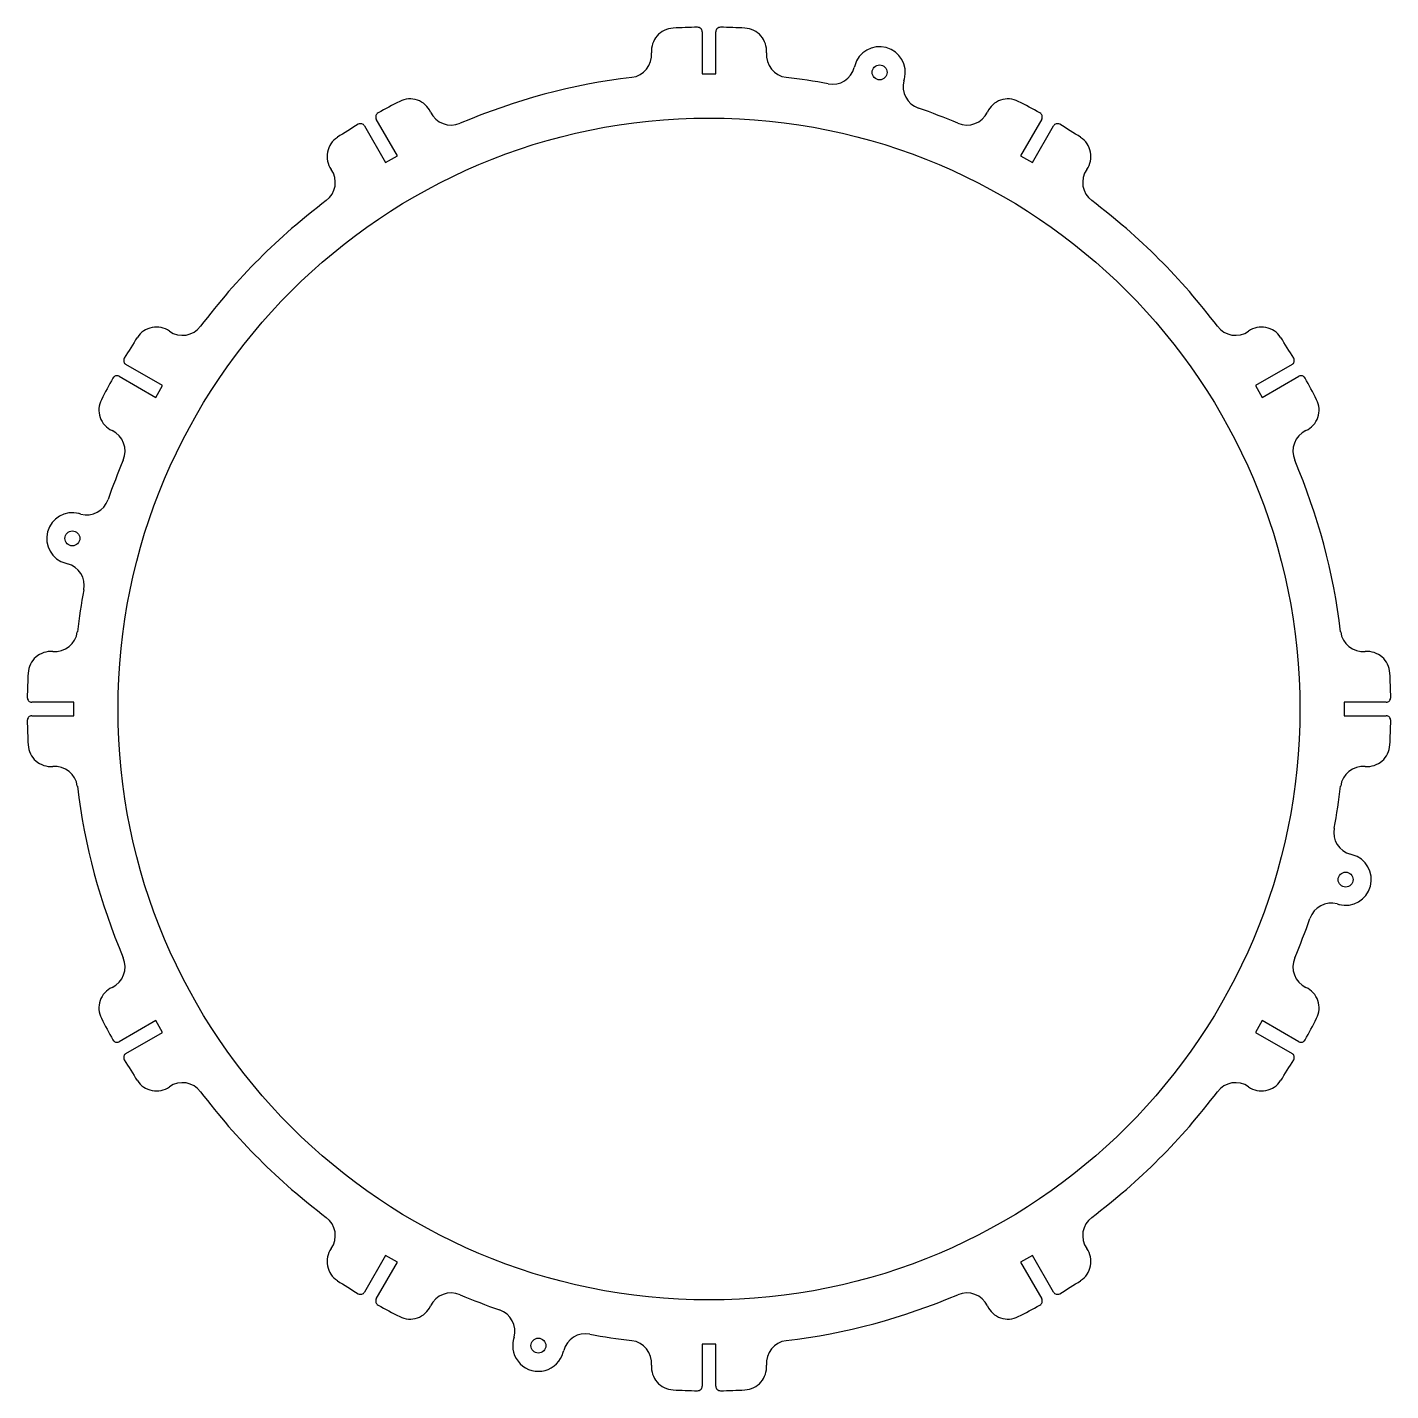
# Model space of a CAD drawing. Header units: millimetres. Extents: x -150 to 150, y -150 to 150.
import ezdxf

# ---------------------------------------------------------------- set-up
doc = ezdxf.new("R2010")
doc.units = ezdxf.units.MM

msp = doc.modelspace()

# ---------------------------------------------------------------- linework, layer by layer
at = {"color": 7, "linetype": 'Continuous', "lineweight": 25}
for p, q in [((-1.5, 148.98), (-1.5, 139.7)), ((1.5, 139.7), (1.5, 148.98)), ((32.07, 141.52), (31.97, 141.14)), ((-1.5, 139.7), (1.5, 139.7)), ((42.88, 138.22), (42.99, 138.6)), ((-68.55, 121.73), (-73.19, 129.77)), ((73.19, 129.77), (68.55, 121.73)), ((-75.79, 128.27), (-71.15, 120.23)), ((71.15, 120.23), (75.79, 128.27)), ((-71.15, 120.23), (-68.55, 121.73)), ((68.55, 121.73), (71.15, 120.23)), ((-120.23, 71.15), (-128.27, 75.79)), ((128.27, 75.79), (120.23, 71.15)), ((-129.77, 73.19), (-121.73, 68.55)), ((121.73, 68.55), (129.77, 73.19)), ((-121.73, 68.55), (-120.23, 71.15)), ((120.23, 71.15), (121.73, 68.55)), ((-138.22, 42.88), (-138.6, 42.99)), ((-141.52, 32.07), (-141.14, 31.97)), ((-139.7, 1.5), (-148.98, 1.5)), ((-139.7, -1.5), (-139.7, 1.5)), ((139.7, 1.5), (139.7, -1.5)), ((148.98, 1.5), (139.7, 1.5)), ((-148.98, -1.5), (-139.7, -1.5)), ((139.7, -1.5), (148.98, -1.5)), ((141.52, -32.07), (141.14, -31.97)), ((138.22, -42.88), (138.6, -42.99)), ((-121.73, -68.55), (-129.77, -73.19)), ((-120.23, -71.15), (-121.73, -68.55)), ((121.73, -68.55), (120.23, -71.15)), ((129.77, -73.19), (121.73, -68.55)), ((-128.27, -75.79), (-120.23, -71.15)), ((120.23, -71.15), (128.27, -75.79)), ((-71.15, -120.23), (-75.79, -128.27)), ((-73.19, -129.77), (-68.55, -121.73)), ((-68.55, -121.73), (-71.15, -120.23)), ((71.15, -120.23), (68.55, -121.73)), ((68.55, -121.73), (73.19, -129.77)), ((75.79, -128.27), (71.15, -120.23)), ((-42.88, -138.22), (-42.99, -138.6)), ((-1.5, -139.7), (-1.5, -148.98)), ((1.5, -139.7), (-1.5, -139.7)), ((1.5, -148.98), (1.5, -139.7)), ((-32.07, -141.52), (-31.97, -141.14))]:
    msp.add_line(p, q, dxfattribs=at)
for centre, radius in [((37.53, 140.06), 1.65), ((0, 0), 130), ((-140.06, 37.53), 1.65), ((140.06, -37.53), 1.65), ((-37.53, -140.06), 1.65)]:
    msp.add_circle(centre, radius, dxfattribs=at)
for centre, radius, start, end in [((-7.65, 144.8), 5, 93.0239, 185), ((0, 0), 150, 90.9614, 93.0239), ((-2.5, 148.98), 1, 0, 90.9614), ((2.5, 148.98), 1, 89.0386, 180), ((0, 0), 150, 86.9761, 89.0386), ((7.65, 144.8), 5, 355, 86.9761), ((-17.61, 143.93), 5, 276.9761, 5), ((17.61, 143.93), 5, 175, 263.0239), ((37.53, 140.06), 5.65, 345, 165), ((27.14, 142.44), 5, 259.2121, 345), ((0, 0), 140, 96.9761, 113.0239), ((0, 0), 140, 79.2121, 83.0239), ((47.71, 136.92), 5, 165, 250.7879), ((0, 0), 150, 116.9761, 119.0386), ((-65.77, 129.22), 5, 25, 116.9761), ((0, 0), 140, 66.9761, 70.7879), ((65.77, 129.22), 5, 63.0239, 155), ((0, 0), 150, 60.9614, 63.0239), ((-72.32, 130.27), 1, 119.0386, 210), ((-56.71, 133.45), 5, 205, 293.0239), ((56.71, 133.45), 5, 246.9761, 335), ((72.32, 130.27), 1, 330, 60.9614), ((0, 0), 150, 120.9614, 123.0239), ((-76.65, 127.77), 1, 30, 120.9614), ((76.65, 127.77), 1, 59.0386, 150), ((0, 0), 150, 56.9761, 59.0386), ((-79.02, 121.57), 5, 123.0239, 215), ((79.02, 121.57), 5, 325, 56.9761), ((-87.21, 115.84), 5, 306.9761, 35), ((87.21, 115.84), 5, 145, 233.0239), ((0, 0), 140, 126.9761, 143.0239), ((0, 0), 140, 36.9761, 53.0239), ((-121.57, 79.02), 5, 55, 146.9761), ((-115.84, 87.21), 5, 235, 323.0239), ((115.84, 87.21), 5, 216.9761, 305), ((121.57, 79.02), 5, 33.0239, 125), ((0, 0), 150, 146.9761, 149.0386), ((0, 0), 150, 30.9614, 33.0239), ((-127.77, 76.65), 1, 149.0386, 240), ((127.77, 76.65), 1, 300, 30.9614), ((0, 0), 150, 150.9614, 153.0239), ((-130.27, 72.32), 1, 60, 150.9614), ((130.27, 72.32), 1, 29.0386, 120), ((0, 0), 150, 26.9761, 29.0386), ((-129.22, 65.77), 5, 153.0239, 245), ((129.22, 65.77), 5, 295, 26.9761), ((-133.45, 56.71), 5, 336.9761, 65), ((133.45, 56.71), 5, 115, 203.0239), ((0, 0), 140, 156.9761, 160.7879), ((0, 0), 140, 6.9761, 23.0239), ((-136.92, 47.71), 5, 255, 340.7879), ((-140.06, 37.53), 5.65, 75, 255), ((-142.44, 27.14), 5, 349.2121, 75), ((0, 0), 140, 169.2121, 173.0239), ((-143.93, 17.61), 5, 265, 353.0239), ((143.93, 17.61), 5, 186.9761, 275), ((-144.8, 7.65), 5, 85, 176.9761), ((144.8, 7.65), 5, 3.0239, 95), ((0, 0), 150, 176.9761, 179.0386), ((0, 0), 150, 0.9614, 3.0239), ((-148.98, 2.5), 1, 179.0386, 270), ((148.98, 2.5), 1, 270, 0.9614), ((-148.98, -2.5), 1, 90, 180.9614), ((0, 0), 150, 180.9614, 183.0239), ((148.98, -2.5), 1, 359.0386, 90), ((0, 0), 150, 356.9761, 359.0386), ((-144.8, -7.65), 5, 183.0239, 275), ((144.8, -7.65), 5, 265, 356.9761), ((-143.93, -17.61), 5, 6.9761, 95), ((143.93, -17.61), 5, 85, 173.0239), ((0, 0), 140, 186.9761, 203.0239), ((0, 0), 140, 349.2121, 353.0239), ((142.44, -27.14), 5, 169.2121, 255), ((140.06, -37.53), 5.65, 255, 75), ((136.92, -47.71), 5, 75, 160.7879), ((0, 0), 140, 336.9761, 340.7879), ((-133.45, -56.71), 5, 295, 23.0239), ((133.45, -56.71), 5, 156.9761, 245), ((-129.22, -65.77), 5, 115, 206.9761), ((129.22, -65.77), 5, 333.0239, 65), ((0, 0), 150, 206.9761, 209.0386), ((0, 0), 150, 330.9614, 333.0239), ((-130.27, -72.32), 1, 209.0386, 300), ((130.27, -72.32), 1, 240, 330.9614), ((-127.77, -76.65), 1, 120, 210.9614), ((0, 0), 150, 210.9614, 213.0239), ((0, 0), 150, 326.9761, 329.0386), ((127.77, -76.65), 1, 329.0386, 60), ((-121.57, -79.02), 5, 213.0239, 305), ((-115.84, -87.21), 5, 36.9761, 125), ((115.84, -87.21), 5, 55, 143.0239), ((121.57, -79.02), 5, 235, 326.9761), ((0, 0), 140, 216.9761, 233.0239), ((0, 0), 140, 306.9761, 323.0239), ((-87.21, -115.84), 5, 325, 53.0239), ((87.21, -115.84), 5, 126.9761, 215), ((-79.02, -121.57), 5, 145, 236.9761), ((79.02, -121.57), 5, 303.0239, 35), ((0, 0), 150, 236.9761, 239.0386), ((0, 0), 150, 300.9614, 303.0239), ((-76.65, -127.77), 1, 239.0386, 330), ((-56.71, -133.45), 5, 66.9761, 155), ((0, 0), 140, 246.9761, 250.7879), ((0, 0), 140, 276.9761, 293.0239), ((56.71, -133.45), 5, 25, 113.0239), ((76.65, -127.77), 1, 210, 300.9614), ((-72.32, -130.27), 1, 150, 240.9614), ((0, 0), 150, 240.9614, 243.0239), ((-65.77, -129.22), 5, 243.0239, 335), ((65.77, -129.22), 5, 205, 296.9761), ((0, 0), 150, 296.9761, 299.0386), ((72.32, -130.27), 1, 299.0386, 30), ((-47.71, -136.92), 5, 345, 70.7879), ((-27.14, -142.44), 5, 79.2121, 165), ((0, 0), 140, 259.2121, 263.0239), ((-37.53, -140.06), 5.65, 165, 345), ((-17.61, -143.93), 5, 355, 83.0239), ((17.61, -143.93), 5, 96.9761, 185), ((-7.65, -144.8), 5, 175, 266.9761), ((7.65, -144.8), 5, 273.0239, 5), ((0, 0), 150, 266.9761, 269.0386), ((-2.5, -148.98), 1, 269.0386, 0), ((2.5, -148.98), 1, 180, 270.9614), ((0, 0), 150, 270.9614, 273.0239)]:
    msp.add_arc(centre, radius, start, end, dxfattribs=at)

doc.saveas('drawing.dxf')
